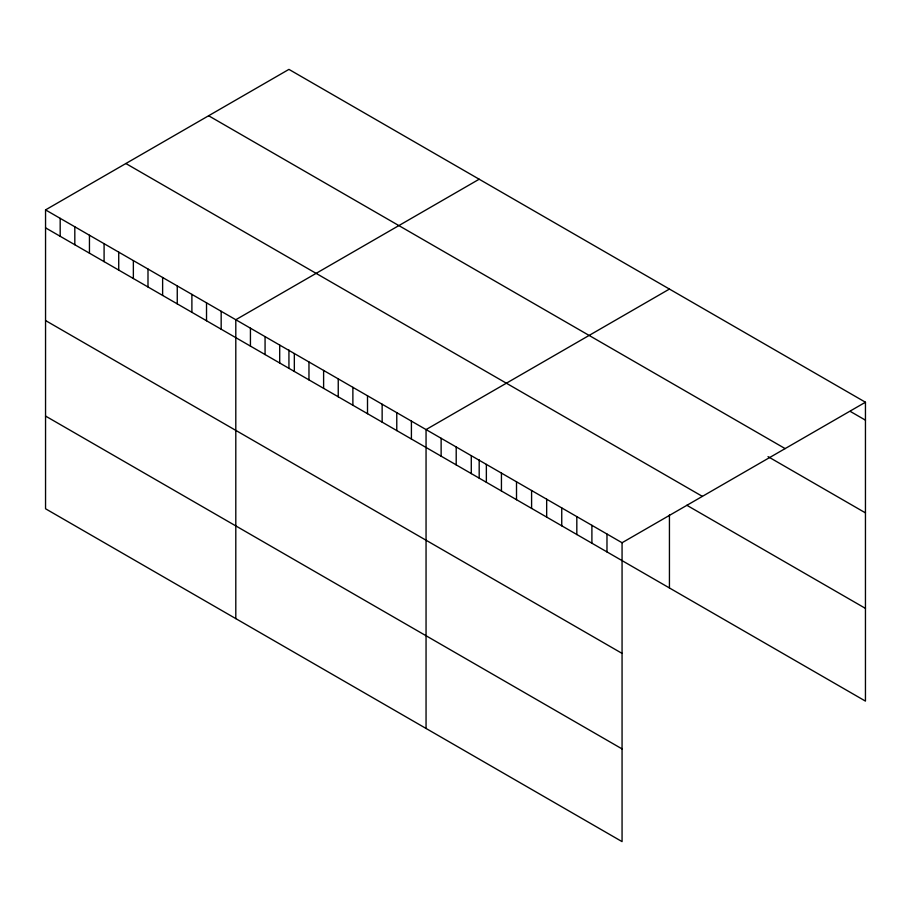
<?xml version="1.0" encoding="UTF-8"?>
<svg xmlns="http://www.w3.org/2000/svg" width="911" height="911" viewBox="0 0 911 911"><rect width="100%" height="100%" fill="white"/><g stroke="black" fill="none" stroke-linecap="round" stroke-linejoin="round"><path stroke-width="1.37" d="M45.55 209.894L622.065 542.74L622.065 841.616L45.55 508.771L45.55 209.894L288.935 69.384L865.45 402.229L865.45 701.106L45.55 227.841M479.186 179.216L235.801 319.738L235.801 618.615M669.437 289.06L426.052 429.582L426.052 728.458M622.065 542.74L865.45 402.229M850.373 411.465L865.45 420.165M208.619 115.754L785.134 448.599M768.019 456.627L865.45 512.87M125.866 163.524L702.381 496.37M686.837 505.275L865.45 608.389M45.55 320.547L622.065 653.392M45.55 416.065L622.065 748.91M669.437 514.886L669.437 587.937M606.977 534.04L606.977 551.986M591.899 525.328L591.899 543.275M576.822 516.628L576.822 534.575M561.745 507.928L561.745 525.863M546.668 499.217L546.668 517.163M531.591 490.517L531.591 508.452M516.514 481.805L516.514 499.752M501.437 473.105L501.437 491.04M486.36 464.394L486.36 482.34M479.186 459.839L479.186 478.093M471.283 455.694L471.283 473.64M456.206 446.982L456.206 464.929M441.129 438.282L441.129 456.229M411.408 421.133L411.408 439.068M396.775 412.683L396.775 430.618M382.142 404.233L382.142 422.169M367.509 395.784L367.509 413.719M352.876 387.334L352.876 405.27M338.243 378.885L338.243 396.82M323.61 370.435L323.61 388.371M308.966 361.986L308.966 379.921M294.333 353.536L294.333 371.472M288.935 349.995L288.935 368.26M279.7 345.087L279.7 363.034M265.067 336.637L265.067 354.584M250.434 328.188L250.434 346.134M221.168 311.289L221.168 329.235M206.524 302.839L206.524 320.786M191.891 294.39L191.891 312.336M177.258 285.94L177.258 303.887M162.625 277.491L162.625 295.437M147.992 269.041L147.992 286.988M133.359 260.592L133.359 278.538M118.726 252.142L118.726 270.089M104.093 243.692L104.093 261.639M89.449 235.243L89.449 253.19M74.816 226.793L74.816 244.74M60.183 218.344L60.183 236.291"/></g></svg>
